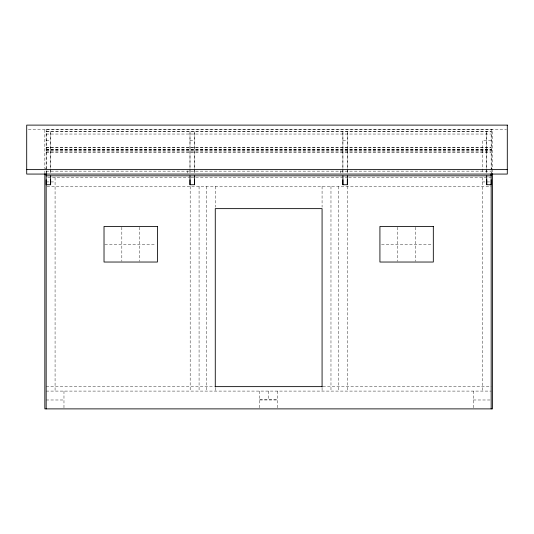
<?xml version="1.0" encoding="UTF-8"?>
<svg xmlns="http://www.w3.org/2000/svg" width="534" height="534" viewBox="0 0 534 534"><rect width="100%" height="100%" fill="white"/><g stroke="black" fill="none" stroke-linecap="round" stroke-linejoin="round"><path stroke-width="0.4" stroke-dasharray="2.67 2" d="M46.171 173.256L46.171 131.584L491.173 131.584L491.173 173.256M28.369 129.562L506.466 129.562M46.171 131.805L491.173 131.805M46.171 134.034L491.173 134.034M46.171 140.482L50.623 140.482M189.997 140.482L194.449 140.482M342.901 140.482L347.347 140.482M491.173 140.482L482.275 140.482L482.275 172.555M46.171 147.237L491.173 147.237M46.171 147.744L491.173 147.744M46.171 149.46L491.173 149.46M46.171 149.687L491.173 149.687M46.171 149.967L491.173 149.967M46.171 150.194L491.173 150.194M46.171 151.91L491.173 151.91M46.171 152.417L491.173 152.417M46.171 168.584L44.836 168.584L44.836 129.362L492.508 129.362L492.508 168.584L491.173 168.584M46.171 171.154L491.173 171.154M47.793 177.488L190.244 177.488M191.079 177.488L347.941 177.488M348.775 177.488L491.173 177.488M46.171 181.934L55.075 181.934M482.275 181.934L489.558 181.934M47.005 186.386L491.173 186.386M104.831 244.238L155.808 244.238M381.543 244.238L432.513 244.238M46.171 386.636L214.508 386.636M322.843 386.636L491.173 386.636M46.171 391.088L491.173 391.088M259.771 399.659L277.573 399.659M46.171 399.986L63.973 399.986M259.771 399.986L277.573 399.986M473.371 399.986L491.173 399.986M492.508 169.418L492.508 172.742M491.173 129.362L491.173 173.603M482.275 177.488L482.275 391.088M473.371 391.088L473.371 408.076M415.525 227.244L415.525 261.226M397.723 227.244L397.723 261.226M347.347 186.386L347.347 391.088M340.672 170.813L340.672 173.036M338.449 186.386L338.449 391.088M330.973 186.386L330.973 391.088M322.075 186.386L322.075 207.192M322.075 387.757L322.075 391.088M277.573 391.088L277.573 408.116M268.675 391.088L268.675 399.986M259.771 391.088L259.771 408.884M215.275 186.386L215.275 207.192M215.275 387.757L215.275 391.088M206.371 186.386L206.371 391.088M199.075 186.386L199.075 391.088M190.177 186.386L190.177 391.088M187.774 170.813L187.774 173.036M139.621 227.244L139.621 261.226M121.825 227.244L121.825 261.226M63.973 391.088L63.973 408.076M55.075 177.488L55.075 391.088M46.171 129.362L46.171 173.383M44.836 171.08L44.836 172.742M50.623 131.584L50.623 173.256L50.623 131.584M189.997 131.584L189.997 173.256L189.997 131.584M194.449 131.584L194.449 173.256L194.449 131.584M342.901 131.584L342.901 173.256L342.901 131.584M347.347 131.584L347.347 173.256L347.347 131.584M486.721 131.584L486.721 173.256L486.721 131.584"/><path stroke-width="0.8" d="M46.171 179.811L46.171 184.731L50.623 184.731L50.623 179.811M46.171 174.191L46.171 175.833L491.173 175.833L491.173 174.191M194.449 179.811L194.449 184.731L189.997 184.731L189.997 179.811M347.347 179.811L347.347 184.731L342.901 184.731L342.901 179.811M491.173 179.811L491.173 184.731L486.721 184.731L486.721 179.811M26.7 169.612L507.3 169.612M215.275 386.636L322.075 386.636M492.508 173.577L492.508 408.884L44.836 408.884L44.836 173.577M491.173 173.577L491.173 408.884M486.721 175.833L486.721 184.731M347.347 175.833L347.347 184.731M342.901 175.833L342.901 184.731M322.075 386.93L322.075 208.634L215.275 208.634L215.275 386.93M194.449 175.833L194.449 184.731M189.997 175.833L189.997 184.731M50.623 175.833L50.623 184.731M46.171 173.577L46.171 408.884M507.3 125.116L26.7 125.116L26.7 174.064L507.3 174.064L507.3 125.116M157.423 226.436L104.023 226.436L104.023 262.034L157.423 262.034L157.423 226.436M433.321 226.436L379.921 226.436L379.921 262.034L433.321 262.034L433.321 226.436"/></g></svg>
